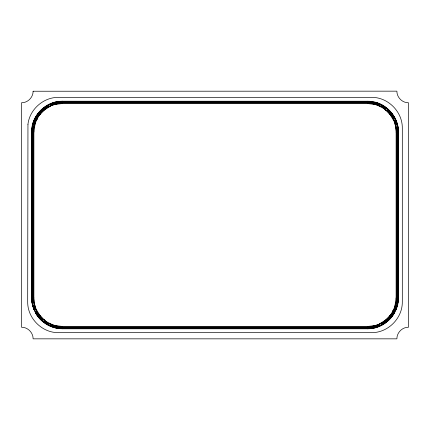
<?xml version="1.0" encoding="UTF-8"?>
<svg xmlns="http://www.w3.org/2000/svg" width="430" height="430" viewBox="0 0 430 430"><rect width="100%" height="100%" fill="white"/><g stroke="black" fill="none" stroke-linecap="round" stroke-linejoin="round"><path stroke-width="0.64" d="M43.677 322.382L44.091 321.839L44.209 319.839L37.2 312.438L33.47 301.124L33.282 297.818L33.282 132.182C34.013 123.539 38.356 114.842 44.72 108.983C49.982 105.705 56.346 103.587 62.522 102.942L367.478 102.942C376.121 103.673 384.818 108.016 390.676 114.38C393.955 119.642 396.073 126.006 396.718 132.182L396.718 297.818C395.987 306.461 391.644 315.158 385.28 321.017C380.018 324.295 373.654 326.413 367.478 327.058L62.522 327.058C52.772 326.015 42.377 321.097 37.2 312.438L35.711 313.298C41.113 322.72 51.659 328.81 62.522 328.778L367.478 328.778C384.028 329.127 398.787 314.368 398.438 297.818L398.438 132.182C398.787 115.632 384.028 100.873 367.478 101.222L62.522 101.222C45.972 100.873 31.213 115.632 31.562 132.182L31.562 297.818L32.615 305.832L35.711 313.298M394.288 116.702L392.8 117.562L385.791 110.161L385.909 108.161C380.636 104.168 374.095 101.948 367.478 101.905L62.522 101.905C46.333 101.561 31.906 115.998 32.245 132.182L32.245 297.818C31.901 314.007 46.338 328.439 62.522 328.095L367.478 328.095C383.667 328.439 398.094 314.002 397.755 297.818L397.755 132.182C397.745 122.905 393.273 113.81 385.909 108.161M31.906 128.151L31.643 297.818L31.825 301.86L33.916 309.664M47.042 105.371L47.902 106.86L40.501 113.869L39.323 114.38L37.2 117.562L37.066 119.062L34.991 120.776L32.976 128.291L32.723 132.182L32.723 297.818L32.916 301.188L34.647 304.381L35.507 309.009L36.614 310.025L41.844 318.496L40.63 319.71M382.958 324.629L382.098 323.14L389.499 316.131L390.676 315.62L392.8 312.438L392.934 310.938L395.009 309.224L397.024 301.709L397.277 297.818L397.277 132.182L397.083 128.812L395.353 125.619L394.493 120.991L393.385 119.975L388.156 111.504L389.37 110.29M36.297 312.959L36.614 310.025L34.991 309.224L33.739 305.531L34.647 304.381L33.884 297.818L33.884 132.182L33.535 128.366L31.825 128.14M393.703 117.041L393.385 119.975L395.009 120.776L396.261 124.469L395.353 125.619L396.116 132.182L396.116 297.818L396.465 301.634L398.175 301.86M371.52 101.485L371.294 103.195L367.478 103.544L62.522 103.544L55.959 104.307L54.954 103.942L51.331 105.167L50.315 106.274L47.622 106.377L41.452 111.112L40.501 113.869L38.883 114.041L36.717 117.282L37.066 119.062L35.507 120.991L33.884 132.182L31.562 132.182M58.48 328.515L58.706 326.805L62.522 326.456L367.478 326.456L374.041 325.693L375.046 326.058L378.669 324.833L379.685 323.725L382.377 323.623L388.548 318.888L389.499 316.131L391.117 315.959L393.283 312.717L392.934 310.938L394.493 309.009L396.116 297.818L398.438 297.818M35.711 116.702L37.2 117.562L40.501 113.869L41.113 110.773M388.887 319.227L389.499 316.131L392.8 312.438L394.288 313.298M62.522 328.778L62.522 326.456L55.642 325.617L54.954 326.058L54.508 327.724M367.478 101.222L367.478 103.544L374.358 104.382L375.046 103.942L375.492 102.275M50.934 104.205L50.315 106.274L41.844 111.504L40.63 110.29M379.066 325.795L379.685 323.725L388.156 318.496L389.37 319.71M32.691 124.189C36.066 111.015 48.929 101.104 62.522 101.303L371.509 101.566M32.976 128.291L34.722 125.302L34.282 124.614L35.507 120.991L33.916 120.335M397.024 301.709L395.277 304.698L395.718 305.386L394.493 309.009L396.084 309.664M396.008 309.638L398.094 301.849L398.357 297.818L398.357 132.182C398.556 118.589 388.645 105.726 375.471 102.351M33.992 309.638L35.507 309.009L34.282 305.386L34.647 304.381L32.438 301.242L31.841 301.312L31.562 297.818L33.884 297.818M397.562 128.758L395.353 125.619L395.718 124.614L394.493 120.991L396.084 120.335M50.675 326.424L51.331 324.833L49.402 323.274L47.902 323.14L44.72 321.017L44.209 319.839L41.452 318.888L36.717 312.717L36.614 310.025L34.545 309.406M379.325 103.576L378.669 105.167L380.598 106.726L382.098 106.86L385.28 108.983L385.791 110.161L388.548 111.112L393.283 117.282L393.385 119.975L395.455 120.594M32.067 301.285L31.825 301.86C34.206 316.544 47.391 328.751 62.522 328.466L367.478 328.466C383.861 328.81 398.47 314.201 398.126 297.818L398.126 132.182C398.47 115.799 383.861 101.19 367.478 101.534L62.522 101.534C46.139 101.19 31.53 115.799 31.874 132.182L31.874 297.818L32.916 305.752L32.615 305.832M397.933 128.715L398.175 128.14L397.083 124.248M47.042 324.629L47.902 323.14L44.209 319.839L41.113 319.227M382.958 105.371L382.098 106.86L385.791 110.161L388.887 110.773M394.224 313.26C388.827 322.618 378.298 328.8 367.478 328.697L62.522 328.697C51.686 328.73 41.167 322.656 35.776 313.26M44.72 321.017L44.091 321.839M385.28 108.983L386.323 107.618M44.209 319.839L44.381 321.457L47.622 323.623L49.402 323.274L51.116 325.349L54.809 326.601L55.642 325.617L58.63 327.364L62.522 327.617L367.478 327.617L370.848 327.423L374.041 325.693L378.669 324.833L379.325 326.424M50.675 103.576L51.331 105.167L55.959 104.307L59.152 102.576L62.522 102.383L367.478 102.383L371.369 102.636L374.358 104.382L375.191 103.399L378.884 104.651L380.598 106.726L382.377 106.377L385.619 108.543L385.791 110.161M33.271 305.655L34.647 304.381M395.353 125.619L396.729 124.345M37.958 316.663L39.85 315.314M392.042 113.337L390.15 114.686M47.381 105.957L50.315 106.274L51.116 104.651L54.809 103.399L55.959 104.307L59.098 102.098L59.028 101.501L62.522 101.222L62.522 103.544M370.902 327.902L374.041 325.693L375.191 326.601L378.884 325.349L379.685 323.725L382.619 324.043M34.545 120.594L37.066 119.062L36.297 117.041M395.455 309.406L392.934 310.938L393.703 312.959M382.619 105.957L380.598 106.726L379.066 104.205M47.381 324.043L49.402 323.274L50.934 325.795M54.954 103.942L54.588 102.576L58.48 101.485L59.055 101.727M375.411 327.423L371.52 328.515L370.945 328.273M395.718 124.614L397.385 124.168M32.916 305.752L34.282 305.386M395.933 128.946L398.159 128.688L398.438 132.182L396.116 132.182M32.438 301.242L34.067 301.054M38.501 113.751L40.501 113.869M389.499 316.131L391.499 316.249L392.042 316.663M374.358 104.382L378.669 105.167L375.046 103.942M55.642 325.617L51.331 324.833L54.954 326.058M371.369 102.636L375.191 103.399M54.809 326.601L58.63 327.364M32.615 124.168L34.282 124.614M397.385 305.832L395.718 305.386M391.499 316.249L390.676 315.62M37.958 113.337L39.323 114.38M395.277 304.698L396.261 305.531M33.739 124.469L34.722 125.302M374.041 325.693L375.315 327.069M54.685 102.931L55.959 104.307M386.323 322.382L384.974 320.49M43.677 107.618L45.026 109.51M54.508 102.275L54.588 102.576M375.046 326.058L375.492 327.724M370.714 326.273L370.972 328.498L367.478 328.778L367.478 326.456M59.098 102.098L59.286 103.727M27.955 124.27L27.692 301.688C27.343 318.238 42.102 332.997 58.652 332.648L371.348 332.648C387.898 332.997 402.657 318.238 402.308 301.688L402.308 128.312C402.657 111.762 387.898 97.003 371.348 97.352L58.652 97.352C43.564 97.11 29.686 109.284 27.955 124.27M33.11 91.235C33.153 97.438 27.697 102.851 21.5 102.77L21.5 327.23C27.73 327.144 33.196 332.61 33.11 338.84L396.89 338.84C396.804 332.61 402.27 327.144 408.5 327.23L408.5 102.77C402.27 102.856 396.804 97.39 396.89 91.16L33.11 91.235"/></g></svg>
